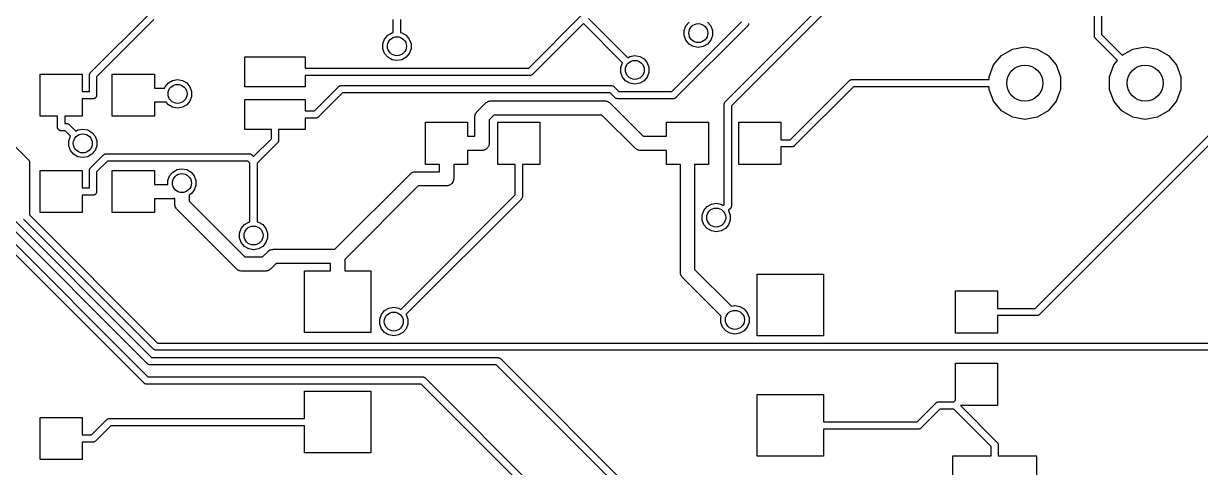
# Model space of a CAD drawing. Extents: x 0 to 100, y -163 to 0.
# Drawn here: x 48.74 to 73.55, y -25.88 to -16.52 of the extents above; entities that cross this region are included whole.
import ezdxf

# ---------------------------------------------------------------- set-up
doc = ezdxf.new("R2010")
doc.units = 0
doc.header["$MEASUREMENT"] = 0
doc.layers.add('BLACK', color=7, linetype='CONTINUOUS')

msp = doc.modelspace()

# ---------------------------------------------------------------- linework, layer by layer
at = {"layer": 'Black'}
for p, q in [((71.3185, -16.7847), (71.3185, -10.9248)), ((71.4709, -10.9564), (71.4709, -16.7531)), ((63.5347, -18.1711), (66.2597, -15.4461)), ((66.3452, -15.5762), (63.6648, -18.2566)), ((50.1495, -17.5592), (51.3987, -16.31)), ((59.3906, -17.4638), (60.4908, -16.3636)), ((51.4842, -16.4401), (50.2796, -17.6447)), ((56.5354, -16.7148), (56.5354, -16.4401)), ((56.6878, -16.4401), (56.6878, -16.7148)), ((60.5447, -16.5253), (59.4761, -17.5939)), ((61.3681, -17.3487), (60.5447, -16.5253)), ((60.6525, -16.4175), (61.479, -17.2441)), ((62.4094, -17.9555), (63.8738, -16.4911)), ((64.0039, -16.5766), (62.4949, -18.0856)), ((62.6695, -16.6724), (62.7053, -16.5741)), ((62.7053, -16.5741), (62.7725, -16.494)), ((63.1597, -16.494), (63.2269, -16.5741)), ((63.2269, -16.5741), (63.2627, -16.6724)), ((64.0058, -16.5738), (64.0039, -16.5766)), ((64.0084, -16.5717), (64.0058, -16.5738)), ((64.0134, -16.5631), (64.0084, -16.5717)), ((64.0191, -16.5549), (64.0134, -16.5631)), ((64.0199, -16.5517), (64.0191, -16.5549)), ((64.0216, -16.5488), (64.0199, -16.5517)), ((64.0233, -16.539), (64.0216, -16.5488)), ((64.0259, -16.5293), (64.0233, -16.539)), ((64.0262, -16.5227), (64.0256, -16.526)), ((64.0256, -16.526), (64.0259, -16.5293)), ((56.315, -16.9502), (56.3508, -16.8519)), ((56.3508, -16.8519), (56.418, -16.7718)), ((56.418, -16.7718), (56.5086, -16.7195)), ((56.5086, -16.7195), (56.5354, -16.7148)), ((56.6878, -16.7148), (56.7146, -16.7195)), ((56.7146, -16.7195), (56.8052, -16.7718)), ((56.8052, -16.7718), (56.8724, -16.8519)), ((56.8724, -16.8519), (56.9082, -16.9502)), ((62.6695, -16.777), (62.6695, -16.6724)), ((62.7053, -16.8753), (62.6695, -16.777)), ((62.7725, -16.9554), (62.7053, -16.8753)), ((63.2269, -16.8753), (63.1597, -16.9554)), ((63.2627, -16.777), (63.2269, -16.8753)), ((63.2627, -16.6724), (63.2627, -16.777)), ((71.3191, -16.788), (71.3185, -16.7847)), ((71.3188, -16.7913), (71.3191, -16.788)), ((71.3214, -16.801), (71.3188, -16.7913)), ((71.3231, -16.8108), (71.3214, -16.801)), ((71.3248, -16.8137), (71.3231, -16.8108)), ((71.3256, -16.8169), (71.3248, -16.8137)), ((71.3314, -16.8251), (71.3256, -16.8169)), ((71.3363, -16.8337), (71.3314, -16.8251)), ((71.3389, -16.8358), (71.3363, -16.8337)), ((71.3408, -16.8386), (71.3389, -16.8358)), ((71.8061, -17.3039), (71.3408, -16.8386)), ((71.4709, -16.7531), (71.9069, -17.1891)), ((46.3343, -16.8913), (48.8425, -19.3995)), ((56.315, -17.0548), (56.315, -16.9502)), ((56.3508, -17.1531), (56.315, -17.0548)), ((56.9082, -17.0548), (56.8724, -17.1531)), ((56.9082, -16.9502), (56.9082, -17.0548)), ((62.8631, -17.0077), (62.7725, -16.9554)), ((62.9661, -17.0258), (62.8631, -17.0077)), ((63.0691, -17.0077), (62.9661, -17.0258)), ((63.1597, -16.9554), (63.0691, -17.0077)), ((69.3583, -17.194), (69.5884, -17.0612)), ((69.5884, -17.0612), (69.85, -17.0151)), ((69.85, -17.0151), (70.1116, -17.0612)), ((70.1116, -17.0612), (70.3417, -17.194)), ((71.9069, -17.1891), (72.1284, -17.0612)), ((72.1284, -17.0612), (72.39, -17.0151)), ((72.39, -17.0151), (72.6516, -17.0612)), ((72.6516, -17.0612), (72.8817, -17.194)), ((53.405, -17.8575), (53.405, -17.2225)), ((53.405, -17.2225), (54.675, -17.2225)), ((54.675, -17.2225), (54.675, -17.4638)), ((56.418, -17.2332), (56.3508, -17.1531)), ((56.5086, -17.2855), (56.418, -17.2332)), ((56.6116, -17.3036), (56.5086, -17.2855)), ((56.7146, -17.2855), (56.6116, -17.3036)), ((56.8052, -17.2332), (56.7146, -17.2855)), ((56.8724, -17.1531), (56.8052, -17.2332)), ((61.3312, -17.4483), (61.367, -17.35)), ((61.367, -17.35), (61.3681, -17.3487)), ((61.479, -17.2441), (61.5248, -17.2176)), ((61.5248, -17.2176), (61.6278, -17.1995)), ((61.6278, -17.1995), (61.7308, -17.2176)), ((61.7308, -17.2176), (61.8214, -17.2699)), ((61.8214, -17.2699), (61.8886, -17.35)), ((61.8886, -17.35), (61.9244, -17.4483)), ((69.1876, -17.3975), (69.3583, -17.194)), ((70.3417, -17.194), (70.5124, -17.3975)), ((71.7276, -17.3975), (71.8061, -17.3039)), ((72.8817, -17.194), (73.0524, -17.3975)), ((49.0855, -18.4785), (49.0855, -17.5895)), ((49.0855, -17.5895), (49.9745, -17.5895)), ((49.9745, -17.5895), (49.9745, -17.9578)), ((50.1272, -17.6131), (50.1278, -17.6098)), ((50.1272, -17.9578), (50.1272, -17.6131)), ((50.1275, -17.6065), (50.1301, -17.5968)), ((50.1278, -17.6098), (50.1275, -17.6065)), ((50.1301, -17.5968), (50.1318, -17.587)), ((50.1318, -17.587), (50.1335, -17.5841)), ((50.1335, -17.5841), (50.1343, -17.5809)), ((50.1343, -17.5809), (50.1401, -17.5727)), ((50.1401, -17.5727), (50.145, -17.5641)), ((50.145, -17.5641), (50.1476, -17.562)), ((50.1476, -17.562), (50.1495, -17.5592)), ((50.6095, -18.4785), (50.6095, -17.5895)), ((50.6095, -17.5895), (51.4985, -17.5895)), ((51.4985, -17.5895), (51.4985, -17.884)), ((54.675, -17.4638), (59.3906, -17.4638)), ((59.4222, -17.6162), (54.675, -17.6162)), ((54.675, -17.6162), (54.675, -17.8575)), ((59.4255, -17.6156), (59.4222, -17.6162)), ((59.4288, -17.6159), (59.4255, -17.6156)), ((59.4385, -17.6133), (59.4288, -17.6159)), ((59.4483, -17.6116), (59.4385, -17.6133)), ((59.4512, -17.6099), (59.4483, -17.6116)), ((59.4544, -17.6091), (59.4512, -17.6099)), ((59.4626, -17.6033), (59.4544, -17.6091)), ((59.4712, -17.5984), (59.4626, -17.6033)), ((59.4733, -17.5958), (59.4712, -17.5984)), ((59.4761, -17.5939), (59.4733, -17.5958)), ((61.3312, -17.5529), (61.3312, -17.4483)), ((61.367, -17.6512), (61.3312, -17.5529)), ((61.9244, -17.5529), (61.8886, -17.6512)), ((61.9244, -17.4483), (61.9244, -17.5529)), ((69.0967, -17.6472), (69.1876, -17.3975)), ((70.5124, -17.3975), (70.6033, -17.6472)), ((71.6367, -17.6472), (71.7276, -17.3975)), ((73.0524, -17.3975), (73.1433, -17.6472)), ((50.2796, -17.6447), (50.2796, -18.034)), ((51.7137, -17.884), (51.724, -17.8558)), ((51.724, -17.8558), (51.7912, -17.7757)), ((51.7912, -17.7757), (51.8818, -17.7234)), ((51.8818, -17.7234), (51.9848, -17.7053)), ((51.9848, -17.7053), (52.0878, -17.7234)), ((52.0878, -17.7234), (52.1784, -17.7757)), ((52.1784, -17.7757), (52.2456, -17.8558)), ((52.2456, -17.8558), (52.2814, -17.9541)), ((54.675, -17.8575), (53.405, -17.8575)), ((54.8723, -18.3638), (55.3816, -17.8545)), ((55.3816, -17.8545), (55.3844, -17.8526)), ((55.3844, -17.8526), (55.3865, -17.85)), ((55.3865, -17.85), (55.3951, -17.8451)), ((55.3951, -17.8451), (55.4033, -17.8393)), ((55.4033, -17.8393), (55.4065, -17.8385)), ((55.4065, -17.8385), (55.4094, -17.8368)), ((55.4094, -17.8368), (55.4192, -17.8351)), ((55.4192, -17.8351), (55.4289, -17.8325)), ((55.4289, -17.8325), (55.4322, -17.8328)), ((55.4322, -17.8328), (55.4355, -17.8322)), ((55.4355, -17.8322), (61.139, -17.8322)), ((61.139, -17.8322), (61.1423, -17.8328)), ((61.1423, -17.8328), (61.1456, -17.8325)), ((61.1456, -17.8325), (61.1553, -17.8351)), ((61.1553, -17.8351), (61.1651, -17.8368)), ((61.1651, -17.8368), (61.168, -17.8385)), ((61.168, -17.8385), (61.1712, -17.8393)), ((61.1712, -17.8393), (61.1794, -17.8451)), ((61.1794, -17.8451), (61.188, -17.85)), ((61.188, -17.85), (61.1901, -17.8526)), ((61.1901, -17.8526), (61.1929, -17.8545)), ((61.1929, -17.8545), (61.2939, -17.9555)), ((61.4342, -17.7313), (61.367, -17.6512)), ((61.5248, -17.7836), (61.4342, -17.7313)), ((61.6278, -17.8017), (61.5248, -17.7836)), ((61.7308, -17.7836), (61.6278, -17.8017)), ((61.8214, -17.7313), (61.7308, -17.7836)), ((61.8886, -17.6512), (61.8214, -17.7313)), ((64.9038, -18.9738), (66.1515, -17.7261)), ((66.237, -17.8562), (64.9893, -19.1039)), ((66.1515, -17.7261), (66.1543, -17.7242)), ((66.1543, -17.7242), (66.1564, -17.7216)), ((66.1564, -17.7216), (66.165, -17.7166)), ((66.165, -17.7166), (66.1732, -17.7109)), ((66.1732, -17.7109), (66.1764, -17.7101)), ((66.1764, -17.7101), (66.1793, -17.7084)), ((66.1793, -17.7084), (66.1891, -17.7067)), ((66.1891, -17.7067), (66.1988, -17.7041)), ((66.1988, -17.7041), (66.2021, -17.7044)), ((66.2021, -17.7044), (66.2054, -17.7038)), ((66.2054, -17.7038), (69.0967, -17.7038)), ((69.0967, -17.8562), (66.237, -17.8562)), ((69.0967, -17.7038), (69.0967, -17.6472)), ((69.0967, -17.9128), (69.0967, -17.8562)), ((70.6033, -17.6472), (70.6033, -17.9128)), ((71.6367, -17.9128), (71.6367, -17.6472)), ((73.1433, -17.6472), (73.1433, -17.9128)), ((49.9745, -17.9578), (50.1272, -17.9578)), ((50.2034, -18.1102), (49.9745, -18.1102)), ((49.9745, -18.1102), (49.9745, -18.4785)), ((50.21, -18.109), (50.2034, -18.1102)), ((50.2166, -18.109), (50.21, -18.109)), ((50.2229, -18.1068), (50.2166, -18.109)), ((50.2295, -18.1056), (50.2229, -18.1068)), ((50.2352, -18.1023), (50.2295, -18.1056)), ((50.2415, -18.1), (50.2352, -18.1023)), ((50.2466, -18.0957), (50.2415, -18.1)), ((50.2524, -18.0924), (50.2466, -18.0957)), ((50.2567, -18.0873), (50.2524, -18.0924)), ((50.2618, -18.083), (50.2567, -18.0873)), ((50.2651, -18.0772), (50.2618, -18.083)), ((50.2694, -18.0721), (50.2651, -18.0772)), ((50.2717, -18.0658), (50.2694, -18.0721)), ((50.275, -18.0601), (50.2717, -18.0658)), ((50.2762, -18.0535), (50.275, -18.0601)), ((50.2784, -18.0472), (50.2762, -18.0535)), ((50.2796, -18.034), (50.2784, -18.0406)), ((50.2784, -18.0406), (50.2784, -18.0472)), ((51.4985, -17.884), (51.7137, -17.884)), ((52.2814, -18.0587), (52.2456, -18.157)), ((52.2814, -17.9541), (52.2814, -18.0587)), ((55.4671, -17.9846), (54.9578, -18.4939)), ((61.1074, -17.9846), (55.4671, -17.9846)), ((61.2084, -18.0856), (61.1074, -17.9846)), ((61.2112, -18.0875), (61.2084, -18.0856)), ((61.2133, -18.0901), (61.2112, -18.0875)), ((61.2219, -18.0951), (61.2133, -18.0901)), ((61.2301, -18.1008), (61.2219, -18.0951)), ((61.2333, -18.1016), (61.2301, -18.1008)), ((61.2362, -18.1033), (61.2333, -18.1016)), ((61.246, -18.105), (61.2362, -18.1033)), ((61.2557, -18.1076), (61.246, -18.105)), ((61.259, -18.1073), (61.2557, -18.1076)), ((61.2623, -18.1079), (61.259, -18.1073)), ((62.441, -18.1079), (61.2623, -18.1079)), ((61.2939, -17.9555), (62.4094, -17.9555)), ((62.4443, -18.1073), (62.441, -18.1079)), ((62.4476, -18.1076), (62.4443, -18.1073)), ((62.4573, -18.105), (62.4476, -18.1076)), ((62.4671, -18.1033), (62.4573, -18.105)), ((62.47, -18.1016), (62.4671, -18.1033)), ((62.4732, -18.1008), (62.47, -18.1016)), ((62.4814, -18.095), (62.4732, -18.1008)), ((62.49, -18.0901), (62.4814, -18.095)), ((62.4921, -18.0875), (62.49, -18.0901)), ((62.4949, -18.0856), (62.4921, -18.0875)), ((69.1876, -18.1625), (69.0967, -17.9128)), ((70.6033, -17.9128), (70.5124, -18.1625)), ((71.7276, -18.1625), (71.6367, -17.9128)), ((73.1433, -17.9128), (73.0524, -18.1625)), ((51.7467, -18.184), (51.4985, -18.184)), ((51.4985, -18.184), (51.4985, -18.4785)), ((51.7912, -18.2371), (51.7467, -18.184)), ((51.8818, -18.2894), (51.7912, -18.2371)), ((51.9848, -18.3075), (51.8818, -18.2894)), ((52.0878, -18.2894), (51.9848, -18.3075)), ((52.1784, -18.2371), (52.0878, -18.2894)), ((52.2456, -18.157), (52.1784, -18.2371)), ((53.405, -18.7575), (53.405, -18.1225)), ((53.405, -18.1225), (54.675, -18.1225)), ((54.675, -18.1225), (54.675, -18.3638)), ((54.675, -18.3638), (54.8723, -18.3638)), ((58.2991, -18.3835), (58.4859, -18.1967)), ((58.4859, -18.1967), (58.4913, -18.1929)), ((58.4913, -18.1929), (58.4956, -18.1879)), ((58.4956, -18.1879), (58.5126, -18.1781)), ((58.5126, -18.1781), (58.5286, -18.1669)), ((58.5286, -18.1669), (58.535, -18.1651)), ((58.535, -18.1651), (58.5407, -18.1618)), ((58.5407, -18.1618), (58.56, -18.1584)), ((58.56, -18.1584), (58.5789, -18.1534)), ((58.5789, -18.1534), (58.5855, -18.1539)), ((58.5855, -18.1539), (58.592, -18.1528)), ((58.592, -18.1528), (60.9975, -18.1528)), ((60.9975, -18.1528), (61.004, -18.1539)), ((61.004, -18.1539), (61.0106, -18.1534)), ((61.0106, -18.1534), (61.0295, -18.1584)), ((61.0295, -18.1584), (61.0488, -18.1618)), ((61.0488, -18.1618), (61.0545, -18.1651)), ((61.0545, -18.1651), (61.0609, -18.1669)), ((61.0609, -18.1669), (61.0769, -18.1781)), ((61.0769, -18.1781), (61.0939, -18.1879)), ((61.0939, -18.1879), (61.0982, -18.1929)), ((61.0982, -18.1929), (61.1036, -18.1967)), ((61.1036, -18.1967), (61.8068, -18.9)), ((63.5124, -18.225), (63.513, -18.2217)), ((63.5124, -20.3372), (63.5124, -18.225)), ((63.5127, -18.2184), (63.5153, -18.2087)), ((63.513, -18.2217), (63.5127, -18.2184)), ((63.5153, -18.2087), (63.517, -18.1989)), ((63.517, -18.1989), (63.5187, -18.196)), ((63.5187, -18.196), (63.5195, -18.1928)), ((63.5195, -18.1928), (63.5253, -18.1846)), ((63.5253, -18.1846), (63.5302, -18.176)), ((63.5302, -18.176), (63.5328, -18.1739)), ((63.5328, -18.1739), (63.5347, -18.1711)), ((63.6648, -18.2566), (63.6648, -20.3688)), ((69.3583, -18.366), (69.1876, -18.1625)), ((70.0724, -22.5298), (74.3461, -18.2561)), ((70.5124, -18.1625), (70.3417, -18.366)), ((71.8983, -18.366), (71.7276, -18.1625)), ((73.0524, -18.1625), (72.8817, -18.366)), ((49.4538, -18.4785), (49.0855, -18.4785)), ((49.4538, -18.7074), (49.4538, -18.4785)), ((49.9745, -18.4785), (49.6062, -18.4785)), ((49.6062, -18.4785), (49.6062, -18.6312)), ((51.4985, -18.4785), (50.6095, -18.4785)), ((54.9039, -18.5162), (54.675, -18.5162)), ((54.675, -18.5162), (54.675, -18.7575)), ((54.9072, -18.5156), (54.9039, -18.5162)), ((54.9105, -18.5159), (54.9072, -18.5156)), ((54.9202, -18.5133), (54.9105, -18.5159)), ((54.93, -18.5116), (54.9202, -18.5133)), ((54.9329, -18.5099), (54.93, -18.5116)), ((54.9361, -18.5091), (54.9329, -18.5099)), ((54.9443, -18.5033), (54.9361, -18.5091)), ((54.9529, -18.4984), (54.9443, -18.5033)), ((54.955, -18.4958), (54.9529, -18.4984)), ((54.9578, -18.4939), (54.955, -18.4958)), ((57.2135, -19.4945), (57.2135, -18.6055)), ((57.2135, -18.6055), (58.1025, -18.6055)), ((58.1025, -18.6055), (58.1025, -18.9)), ((58.2552, -18.4896), (58.2563, -18.4831)), ((58.2552, -18.9), (58.2552, -18.4896)), ((58.2558, -18.4765), (58.2608, -18.4576)), ((58.2563, -18.4831), (58.2558, -18.4765)), ((58.2608, -18.4576), (58.2642, -18.4383)), ((58.2642, -18.4383), (58.2675, -18.4326)), ((58.2675, -18.4326), (58.2693, -18.4262)), ((58.2693, -18.4262), (58.2805, -18.4102)), ((58.2805, -18.4102), (58.2903, -18.3932)), ((58.2903, -18.3932), (58.2953, -18.3889)), ((58.2953, -18.3889), (58.2991, -18.3835)), ((58.6541, -18.4528), (58.5552, -18.5517)), ((58.5552, -18.5517), (58.5552, -19.05)), ((60.9354, -18.4528), (58.6541, -18.4528)), ((58.7375, -19.4945), (58.7375, -18.6055)), ((58.7375, -18.6055), (59.6265, -18.6055)), ((59.6265, -18.6055), (59.6265, -19.4945)), ((61.6386, -19.1561), (60.9354, -18.4528)), ((62.2935, -18.9), (62.2935, -18.6055)), ((62.2935, -18.6055), (63.1825, -18.6055)), ((63.1825, -18.6055), (63.1825, -19.4945)), ((63.8175, -19.4945), (63.8175, -18.6055)), ((63.8175, -18.6055), (64.7065, -18.6055)), ((64.7065, -18.6055), (64.7065, -18.9738)), ((69.5884, -18.4988), (69.3583, -18.366)), ((69.85, -18.5449), (69.5884, -18.4988)), ((70.1116, -18.4988), (69.85, -18.5449)), ((70.3417, -18.366), (70.1116, -18.4988)), ((74.4469, -18.3709), (70.1579, -22.6599)), ((72.1284, -18.4988), (71.8983, -18.366)), ((72.39, -18.5449), (72.1284, -18.4988)), ((72.6516, -18.4988), (72.39, -18.5449)), ((72.8817, -18.366), (72.6516, -18.4988)), ((49.455, -18.714), (49.4538, -18.7074)), ((49.455, -18.7206), (49.455, -18.714)), ((49.4572, -18.7269), (49.455, -18.7206)), ((49.4584, -18.7335), (49.4572, -18.7269)), ((49.4617, -18.7392), (49.4584, -18.7335)), ((49.464, -18.7455), (49.4617, -18.7392)), ((49.4683, -18.7506), (49.464, -18.7455)), ((49.4716, -18.7564), (49.4683, -18.7506)), ((49.4767, -18.7607), (49.4716, -18.7564)), ((49.481, -18.7658), (49.4767, -18.7607)), ((49.4868, -18.7691), (49.481, -18.7658)), ((49.4919, -18.7734), (49.4868, -18.7691)), ((49.4982, -18.7757), (49.4919, -18.7734)), ((49.5039, -18.779), (49.4982, -18.7757)), ((49.5105, -18.7802), (49.5039, -18.779)), ((49.5168, -18.7824), (49.5105, -18.7802)), ((49.5234, -18.7824), (49.5168, -18.7824)), ((49.53, -18.7836), (49.5234, -18.7824)), ((49.6134, -18.7836), (49.53, -18.7836)), ((49.6062, -18.6312), (49.645, -18.6312)), ((49.7279, -18.8981), (49.6134, -18.7836)), ((49.645, -18.6312), (49.6483, -18.6318)), ((49.6483, -18.6318), (49.6516, -18.6315)), ((49.6516, -18.6315), (49.6613, -18.6341)), ((49.6613, -18.6341), (49.6711, -18.6358)), ((49.6711, -18.6358), (49.674, -18.6375)), ((49.674, -18.6375), (49.6772, -18.6383)), ((49.6772, -18.6383), (49.6854, -18.6441)), ((49.6854, -18.6441), (49.694, -18.649)), ((49.694, -18.649), (49.6961, -18.6516)), ((49.6961, -18.6516), (49.6989, -18.6535)), ((49.6989, -18.6535), (49.8388, -18.7935)), ((49.8388, -18.7935), (49.8846, -18.767)), ((49.8846, -18.767), (49.9876, -18.7489)), ((49.9876, -18.7489), (50.0906, -18.767)), ((50.0906, -18.767), (50.1812, -18.8193)), ((50.1812, -18.8193), (50.2484, -18.8994)), ((53.9638, -18.7575), (53.405, -18.7575)), ((53.9638, -18.9548), (53.9638, -18.7575)), ((54.675, -18.7575), (54.1162, -18.7575)), ((54.1162, -18.7575), (54.1162, -18.9864)), ((49.691, -18.9977), (49.7268, -18.8994)), ((49.691, -19.1023), (49.691, -18.9977)), ((49.7268, -19.2006), (49.691, -19.1023)), ((49.7268, -18.8994), (49.7279, -18.8981)), ((50.2484, -18.8994), (50.2842, -18.9977)), ((50.2842, -19.1023), (50.2484, -19.2006)), ((50.2842, -18.9977), (50.2842, -19.1023)), ((53.5886, -19.33), (53.9638, -18.9548)), ((54.0939, -19.0403), (53.6648, -19.4694)), ((54.0958, -19.0375), (54.0939, -19.0403)), ((54.0984, -19.0354), (54.0958, -19.0375)), ((54.1033, -19.0268), (54.0984, -19.0354)), ((54.1091, -19.0186), (54.1033, -19.0268)), ((54.1099, -19.0154), (54.1091, -19.0186)), ((54.1116, -19.0125), (54.1099, -19.0154)), ((54.1133, -19.0027), (54.1116, -19.0125)), ((54.1159, -18.993), (54.1133, -19.0027)), ((54.1162, -18.9864), (54.1156, -18.9897)), ((54.1156, -18.9897), (54.1159, -18.993)), ((58.1025, -18.9), (58.2552, -18.9)), ((58.5462, -19.1013), (58.5396, -19.1127)), ((58.5484, -19.0884), (58.5462, -19.1013)), ((58.5529, -19.076), (58.5484, -19.0884)), ((58.5552, -19.05), (58.5529, -19.0629)), ((58.5529, -19.0629), (58.5529, -19.076)), ((61.8068, -18.9), (62.2935, -18.9)), ((64.7065, -18.9738), (64.9038, -18.9738)), ((64.9844, -19.1084), (64.9758, -19.1133)), ((64.9865, -19.1058), (64.9844, -19.1084)), ((64.9893, -19.1039), (64.9865, -19.1058)), ((49.794, -19.2807), (49.7268, -19.2006)), ((49.8846, -19.333), (49.794, -19.2807)), ((49.9876, -19.3511), (49.8846, -19.333)), ((50.0906, -19.333), (49.9876, -19.3511)), ((50.1812, -19.2807), (50.0906, -19.333)), ((50.1495, -19.5669), (50.4238, -19.2926)), ((50.2484, -19.2006), (50.1812, -19.2807)), ((50.4238, -19.2926), (50.4266, -19.2907)), ((50.4266, -19.2907), (50.4287, -19.2881)), ((50.4287, -19.2881), (50.4373, -19.2831)), ((50.4373, -19.2831), (50.4455, -19.2774)), ((50.4455, -19.2774), (50.4487, -19.2766)), ((50.4487, -19.2766), (50.4516, -19.2749)), ((50.4516, -19.2749), (50.4614, -19.2732)), ((50.4614, -19.2732), (50.4711, -19.2706)), ((50.4711, -19.2706), (50.4744, -19.2709)), ((50.4744, -19.2709), (50.4777, -19.2703)), ((50.4777, -19.2703), (53.4973, -19.2703)), ((53.4973, -19.2703), (53.5006, -19.2709)), ((53.5006, -19.2709), (53.5039, -19.2706)), ((53.5039, -19.2706), (53.5136, -19.2732)), ((53.5136, -19.2732), (53.5234, -19.2749)), ((53.5234, -19.2749), (53.5263, -19.2766)), ((53.5263, -19.2766), (53.5295, -19.2774)), ((53.5295, -19.2774), (53.5377, -19.2832)), ((53.5377, -19.2832), (53.5463, -19.2881)), ((53.5463, -19.2881), (53.5484, -19.2907)), ((53.5484, -19.2907), (53.5512, -19.2926)), ((53.5512, -19.2926), (53.5886, -19.33)), ((58.4052, -19.2), (58.1025, -19.2)), ((58.1025, -19.2), (58.1025, -19.4945)), ((58.4181, -19.1977), (58.4052, -19.2)), ((58.4312, -19.1977), (58.4181, -19.1977)), ((58.4436, -19.1932), (58.4312, -19.1977)), ((58.4565, -19.191), (58.4436, -19.1932)), ((58.4679, -19.1844), (58.4565, -19.191)), ((58.4802, -19.1799), (58.4679, -19.1844)), ((58.4903, -19.1715), (58.4802, -19.1799)), ((58.5016, -19.1649), (58.4903, -19.1715)), ((58.5101, -19.1549), (58.5016, -19.1649)), ((58.5201, -19.1464), (58.5101, -19.1549)), ((58.5267, -19.1351), (58.5201, -19.1464)), ((58.5351, -19.125), (58.5267, -19.1351)), ((58.5396, -19.1127), (58.5351, -19.125)), ((61.644, -19.1599), (61.6386, -19.1561)), ((61.6483, -19.1649), (61.644, -19.1599)), ((61.6653, -19.1747), (61.6483, -19.1649)), ((61.6813, -19.1859), (61.6653, -19.1747)), ((61.6877, -19.1877), (61.6813, -19.1859)), ((61.6934, -19.191), (61.6877, -19.1877)), ((61.7127, -19.1944), (61.6934, -19.191)), ((61.7316, -19.1994), (61.7127, -19.1944)), ((61.7382, -19.1989), (61.7316, -19.1994)), ((61.7447, -19.2), (61.7382, -19.1989)), ((62.2935, -19.2), (61.7447, -19.2)), ((62.2935, -19.4945), (62.2935, -19.2)), ((64.9354, -19.1262), (64.7065, -19.1262)), ((64.7065, -19.1262), (64.7065, -19.4945)), ((64.9387, -19.1256), (64.9354, -19.1262)), ((64.942, -19.1259), (64.9387, -19.1256)), ((64.9517, -19.1233), (64.942, -19.1259)), ((64.9615, -19.1216), (64.9517, -19.1233)), ((64.9644, -19.1199), (64.9615, -19.1216)), ((64.9676, -19.1191), (64.9644, -19.1199)), ((64.9758, -19.1133), (64.9676, -19.1191)), ((48.8425, -19.3995), (48.8444, -19.4023)), ((48.8444, -19.4023), (48.847, -19.4044)), ((48.847, -19.4044), (48.8519, -19.413)), ((48.8519, -19.413), (48.8577, -19.4212)), ((48.8577, -19.4212), (48.8585, -19.4244)), ((48.8585, -19.4244), (48.8602, -19.4273)), ((48.8602, -19.4273), (48.8619, -19.4371)), ((48.8619, -19.4371), (48.8645, -19.4468)), ((48.8645, -19.4468), (48.8642, -19.4501)), ((48.8642, -19.4501), (48.8648, -19.4534)), ((48.8648, -19.4534), (48.8648, -20.5598)), ((50.1275, -19.6142), (50.1301, -19.6045)), ((50.1301, -19.6045), (50.1318, -19.5947)), ((50.1318, -19.5947), (50.1335, -19.5918)), ((50.1335, -19.5918), (50.1343, -19.5886)), ((50.1343, -19.5886), (50.1401, -19.5804)), ((50.1401, -19.5804), (50.145, -19.5718)), ((50.145, -19.5718), (50.1476, -19.5697)), ((50.1476, -19.5697), (50.1495, -19.5669)), ((50.5093, -19.4227), (50.2796, -19.6524)), ((53.4657, -19.4227), (50.5093, -19.4227)), ((51.8843, -19.6557), (51.9749, -19.6034)), ((51.9749, -19.6034), (52.0779, -19.5853)), ((52.0779, -19.5853), (52.1809, -19.6034)), ((52.1809, -19.6034), (52.2715, -19.6557)), ((53.5124, -19.4694), (53.4657, -19.4227)), ((53.5124, -20.7045), (53.5124, -19.4694)), ((53.6648, -19.4694), (53.6648, -20.7045)), ((57.508, -19.4945), (57.2135, -19.4945)), ((57.508, -19.6472), (57.508, -19.4945)), ((58.1025, -19.4945), (57.808, -19.4945)), ((57.808, -19.4945), (57.808, -19.7972)), ((59.1058, -19.4945), (58.7375, -19.4945)), ((59.1058, -20.1374), (59.1058, -19.4945)), ((59.6265, -19.4945), (59.2582, -19.4945)), ((59.2582, -19.4945), (59.2582, -20.169)), ((62.588, -19.4945), (62.2935, -19.4945)), ((62.588, -21.7699), (62.588, -19.4945)), ((63.1825, -19.4945), (62.888, -19.4945)), ((62.888, -19.4945), (62.888, -21.7078)), ((64.7065, -19.4945), (63.8175, -19.4945)), ((49.0855, -20.5105), (49.0855, -19.6215)), ((49.0855, -19.6215), (49.9745, -19.6215)), ((49.9745, -19.6215), (49.9745, -19.9898)), ((50.1272, -19.6208), (50.1278, -19.6175)), ((50.1272, -19.9898), (50.1272, -19.6208)), ((50.1278, -19.6175), (50.1275, -19.6142)), ((50.2796, -19.6524), (50.2796, -20.066)), ((50.6095, -20.5105), (50.6095, -19.6215)), ((50.6095, -19.6215), (51.4985, -19.6215)), ((51.4985, -19.6215), (51.4985, -19.916)), ((51.7813, -19.8341), (51.8171, -19.7358)), ((51.7813, -19.916), (51.7813, -19.8341)), ((51.8171, -19.7358), (51.8843, -19.6557)), ((52.2715, -19.6557), (52.3387, -19.7358)), ((52.3387, -19.7358), (52.3745, -19.8341)), ((52.3745, -19.8341), (52.3745, -19.9387)), ((55.3019, -21.2833), (56.894, -19.6911)), ((56.894, -19.6911), (56.8994, -19.6873)), ((56.8994, -19.6873), (56.9037, -19.6823)), ((56.9037, -19.6823), (56.9207, -19.6725)), ((56.9207, -19.6725), (56.9367, -19.6613)), ((56.9367, -19.6613), (56.9431, -19.6595)), ((56.9431, -19.6595), (56.9488, -19.6562)), ((56.9488, -19.6562), (56.9681, -19.6528)), ((56.9681, -19.6528), (56.987, -19.6478)), ((56.987, -19.6478), (56.9936, -19.6483)), ((56.9936, -19.6483), (57.0001, -19.6472)), ((57.0001, -19.6472), (57.508, -19.6472)), ((57.799, -19.8485), (57.7924, -19.8599)), ((57.8012, -19.8356), (57.799, -19.8485)), ((57.8057, -19.8232), (57.8012, -19.8356)), ((57.808, -19.7972), (57.8057, -19.8101)), ((57.8057, -19.8101), (57.8057, -19.8232)), ((49.9745, -19.9898), (50.1272, -19.9898)), ((50.2717, -20.0978), (50.2694, -20.1041)), ((50.275, -20.0921), (50.2717, -20.0978)), ((50.2762, -20.0855), (50.275, -20.0921)), ((50.2784, -20.0792), (50.2762, -20.0855)), ((50.2796, -20.066), (50.2784, -20.0726)), ((50.2784, -20.0726), (50.2784, -20.0792)), ((51.4985, -19.916), (51.7813, -19.916)), ((52.3387, -20.037), (52.2715, -20.1171)), ((52.3745, -19.9387), (52.3387, -20.037)), ((57.0622, -19.9472), (55.514, -21.4954)), ((57.658, -19.9472), (57.0622, -19.9472)), ((57.6709, -19.9449), (57.658, -19.9472)), ((57.684, -19.9449), (57.6709, -19.9449)), ((57.6964, -19.9404), (57.684, -19.9449)), ((57.7093, -19.9382), (57.6964, -19.9404)), ((57.7207, -19.9316), (57.7093, -19.9382)), ((57.733, -19.9271), (57.7207, -19.9316)), ((57.7431, -19.9187), (57.733, -19.9271)), ((57.7544, -19.9121), (57.7431, -19.9187)), ((57.7629, -19.9021), (57.7544, -19.9121)), ((57.7729, -19.8936), (57.7629, -19.9021)), ((57.7795, -19.8823), (57.7729, -19.8936)), ((57.7879, -19.8722), (57.7795, -19.8823)), ((57.7924, -19.8599), (57.7879, -19.8722)), ((47.7135, -20.3251), (51.3593, -23.9709)), ((51.3539, -23.6963), (47.8924, -20.2348)), ((48.0225, -20.1493), (51.4394, -23.5662)), ((50.2034, -20.1422), (49.9745, -20.1422)), ((49.9745, -20.1422), (49.9745, -20.5105)), ((50.21, -20.141), (50.2034, -20.1422)), ((50.2166, -20.141), (50.21, -20.141)), ((50.2229, -20.1388), (50.2166, -20.141)), ((50.2295, -20.1376), (50.2229, -20.1388)), ((50.2352, -20.1343), (50.2295, -20.1376)), ((50.2415, -20.132), (50.2352, -20.1343)), ((50.2466, -20.1277), (50.2415, -20.132)), ((50.2524, -20.1244), (50.2466, -20.1277)), ((50.2567, -20.1193), (50.2524, -20.1244)), ((50.2618, -20.115), (50.2567, -20.1193)), ((50.2651, -20.1092), (50.2618, -20.115)), ((50.2694, -20.1041), (50.2651, -20.1092)), ((51.8983, -20.216), (51.4985, -20.216)), ((51.4985, -20.216), (51.4985, -20.5105)), ((51.9048, -20.2149), (51.8983, -20.216)), ((51.9114, -20.2154), (51.9048, -20.2149)), ((51.9279, -20.211), (51.9114, -20.2154)), ((51.9279, -20.3338), (51.9279, -20.211)), ((51.929, -20.3403), (51.9279, -20.3338)), ((51.9285, -20.3469), (51.929, -20.3403)), ((51.9335, -20.3658), (51.9285, -20.3469)), ((52.2715, -20.1171), (52.2279, -20.1422)), ((52.2279, -20.1422), (52.2279, -20.2717)), ((52.2279, -20.2717), (53.4011, -21.4449)), ((56.6937, -22.5496), (59.1058, -20.1374)), ((59.2359, -20.2229), (56.8046, -22.6542)), ((59.2378, -20.2201), (59.2359, -20.2229)), ((59.2404, -20.218), (59.2378, -20.2201)), ((59.2454, -20.2094), (59.2404, -20.218)), ((59.2511, -20.2012), (59.2454, -20.2094)), ((59.2519, -20.198), (59.2511, -20.2012)), ((59.2536, -20.1951), (59.2519, -20.198)), ((59.2553, -20.1853), (59.2536, -20.1951)), ((59.2579, -20.1756), (59.2553, -20.1853)), ((59.2582, -20.169), (59.2576, -20.1723)), ((59.2576, -20.1723), (59.2579, -20.1756)), ((63.1504, -20.3827), (63.241, -20.3304)), ((63.241, -20.3304), (63.344, -20.3123)), ((63.344, -20.3123), (63.447, -20.3304)), ((63.447, -20.3304), (63.4928, -20.3569)), ((63.4928, -20.3569), (63.5124, -20.3372)), ((51.2738, -24.101), (47.5834, -20.4106)), ((48.8648, -20.5598), (51.5638, -23.2588)), ((49.9745, -20.5105), (49.0855, -20.5105)), ((51.4985, -20.5105), (50.6095, -20.5105)), ((51.9369, -20.3851), (51.9335, -20.3658)), ((51.9402, -20.3908), (51.9369, -20.3851)), ((51.942, -20.3972), (51.9402, -20.3908)), ((51.9532, -20.4132), (51.942, -20.3972)), ((51.963, -20.4302), (51.9532, -20.4132)), ((51.968, -20.4345), (51.963, -20.4302)), ((51.9718, -20.4399), (51.968, -20.4345)), ((53.2329, -21.701), (51.9718, -20.4399)), ((63.0474, -20.5611), (63.0832, -20.4628)), ((63.0474, -20.6657), (63.0474, -20.5611)), ((63.0832, -20.4628), (63.1504, -20.3827)), ((63.6425, -20.4227), (63.6037, -20.4615)), ((63.6037, -20.4615), (63.6048, -20.4628)), ((63.6048, -20.4628), (63.6406, -20.5611)), ((63.6406, -20.5611), (63.6406, -20.6657)), ((63.6444, -20.4199), (63.6425, -20.4227)), ((63.647, -20.4178), (63.6444, -20.4199)), ((63.6519, -20.4092), (63.647, -20.4178)), ((63.6577, -20.401), (63.6519, -20.4092)), ((63.6585, -20.3978), (63.6577, -20.401)), ((63.6602, -20.3949), (63.6585, -20.3978)), ((63.6619, -20.3851), (63.6602, -20.3949)), ((63.6645, -20.3754), (63.6619, -20.3851)), ((63.6648, -20.3688), (63.6642, -20.3721)), ((63.6642, -20.3721), (63.6645, -20.3754)), ((51.4783, -23.3889), (48.7347, -20.6453)), ((53.292, -20.9399), (53.3278, -20.8416)), ((53.3278, -20.8416), (53.395, -20.7615)), ((53.395, -20.7615), (53.4856, -20.7092)), ((53.4856, -20.7092), (53.5124, -20.7045)), ((53.6648, -20.7045), (53.6916, -20.7092)), ((53.6916, -20.7092), (53.7822, -20.7615)), ((53.7822, -20.7615), (53.8494, -20.8416)), ((53.8494, -20.8416), (53.8852, -20.9399)), ((63.0832, -20.764), (63.0474, -20.6657)), ((63.1504, -20.8441), (63.0832, -20.764)), ((63.241, -20.8964), (63.1504, -20.8441)), ((63.5376, -20.8441), (63.447, -20.8964)), ((63.6048, -20.764), (63.5376, -20.8441)), ((63.6406, -20.6657), (63.6048, -20.764)), ((53.292, -21.0445), (53.292, -20.9399)), ((53.3278, -21.1428), (53.292, -21.0445)), ((53.8852, -21.0445), (53.8494, -21.1428)), ((53.8852, -20.9399), (53.8852, -21.0445)), ((63.344, -20.9145), (63.241, -20.8964)), ((63.447, -20.8964), (63.344, -20.9145)), ((53.395, -21.2229), (53.3278, -21.1428)), ((53.4856, -21.2752), (53.395, -21.2229)), ((53.5886, -21.2933), (53.4856, -21.2752)), ((53.6916, -21.2752), (53.5886, -21.2933)), ((53.7822, -21.2229), (53.6916, -21.2752)), ((53.7762, -21.4449), (53.8938, -21.3272)), ((53.8494, -21.1428), (53.7822, -21.2229)), ((53.8938, -21.3272), (53.8992, -21.3234)), ((53.8992, -21.3234), (53.9035, -21.3184)), ((53.9035, -21.3184), (53.9205, -21.3086)), ((53.9205, -21.3086), (53.9365, -21.2974)), ((53.9365, -21.2974), (53.9429, -21.2956)), ((53.9429, -21.2956), (53.9486, -21.2923)), ((53.9486, -21.2923), (53.9679, -21.2889)), ((53.9679, -21.2889), (53.9868, -21.2839)), ((53.9868, -21.2839), (53.9934, -21.2844)), ((53.9934, -21.2844), (53.9999, -21.2833)), ((53.9999, -21.2833), (55.3019, -21.2833)), ((53.4011, -21.4449), (53.7762, -21.4449)), ((54.062, -21.5833), (53.9444, -21.701)), ((55.214, -21.5833), (54.062, -21.5833)), ((55.214, -21.736), (55.214, -21.5833)), ((55.514, -21.4954), (55.514, -21.736)), ((53.2383, -21.7048), (53.2329, -21.701)), ((53.2426, -21.7098), (53.2383, -21.7048)), ((53.2596, -21.7196), (53.2426, -21.7098)), ((53.2756, -21.7308), (53.2596, -21.7196)), ((53.282, -21.7326), (53.2756, -21.7308)), ((53.2877, -21.7359), (53.282, -21.7326)), ((53.307, -21.7393), (53.2877, -21.7359)), ((53.3259, -21.7443), (53.307, -21.7393)), ((53.3325, -21.7438), (53.3259, -21.7443)), ((53.339, -21.7449), (53.3325, -21.7438)), ((53.8383, -21.7449), (53.339, -21.7449)), ((53.8448, -21.7438), (53.8383, -21.7449)), ((53.8514, -21.7443), (53.8448, -21.7438)), ((53.8703, -21.7393), (53.8514, -21.7443)), ((53.8896, -21.7359), (53.8703, -21.7393)), ((53.8953, -21.7326), (53.8896, -21.7359)), ((53.9017, -21.7308), (53.8953, -21.7326)), ((53.9177, -21.7196), (53.9017, -21.7308)), ((53.9347, -21.7098), (53.9177, -21.7196)), ((53.939, -21.7048), (53.9347, -21.7098)), ((53.9444, -21.701), (53.939, -21.7048)), ((54.664, -23.036), (54.664, -21.736)), ((54.664, -21.736), (55.214, -21.736)), ((55.514, -21.736), (56.064, -21.736)), ((56.064, -21.736), (56.064, -23.036)), ((62.5891, -21.7764), (62.588, -21.7699)), ((62.5886, -21.783), (62.5891, -21.7764)), ((62.5936, -21.8019), (62.5886, -21.783)), ((62.597, -21.8212), (62.5936, -21.8019)), ((62.6003, -21.8269), (62.597, -21.8212)), ((62.6021, -21.8333), (62.6003, -21.8269)), ((62.6133, -21.8493), (62.6021, -21.8333)), ((62.888, -21.7078), (63.6632, -22.483)), ((64.204, -23.106), (64.204, -21.806)), ((64.204, -21.806), (65.604, -21.806)), ((65.604, -21.806), (65.604, -23.106)), ((62.6231, -21.8663), (62.6133, -21.8493)), ((62.6281, -21.8706), (62.6231, -21.8663)), ((62.6319, -21.876), (62.6281, -21.8706)), ((63.4509, -22.6949), (62.6319, -21.876)), ((68.3895, -23.0505), (68.3895, -22.1615)), ((68.3895, -22.1615), (69.2785, -22.1615)), ((69.2785, -22.1615), (69.2785, -22.5298)), ((56.2841, -22.6555), (56.3513, -22.5754)), ((56.3513, -22.5754), (56.4419, -22.5231)), ((56.4419, -22.5231), (56.5449, -22.505)), ((56.5449, -22.505), (56.6479, -22.5231)), ((56.6479, -22.5231), (56.6937, -22.5496)), ((63.6632, -22.483), (63.7389, -22.4697)), ((63.7389, -22.4697), (63.8419, -22.4878)), ((63.8419, -22.4878), (63.9325, -22.5401)), ((63.9325, -22.5401), (63.9997, -22.6202)), ((69.2785, -22.5298), (70.0724, -22.5298)), ((56.2483, -22.7538), (56.2841, -22.6555)), ((56.2483, -22.8584), (56.2483, -22.7538)), ((56.8046, -22.6542), (56.8057, -22.6555)), ((56.8057, -22.6555), (56.8415, -22.7538)), ((56.8415, -22.7538), (56.8415, -22.8584)), ((63.4423, -22.7185), (63.4509, -22.6949)), ((63.4423, -22.8231), (63.4423, -22.7185)), ((63.4781, -22.9214), (63.4423, -22.8231)), ((63.9997, -22.6202), (64.0355, -22.7185)), ((64.0355, -22.8231), (63.9997, -22.9214)), ((64.0355, -22.7185), (64.0355, -22.8231)), ((70.104, -22.6822), (69.2785, -22.6822)), ((69.2785, -22.6822), (69.2785, -23.0505)), ((70.1073, -22.6816), (70.104, -22.6822)), ((70.1106, -22.6819), (70.1073, -22.6816)), ((70.1203, -22.6793), (70.1106, -22.6819)), ((70.1301, -22.6776), (70.1203, -22.6793)), ((70.133, -22.6759), (70.1301, -22.6776)), ((70.1362, -22.6751), (70.133, -22.6759)), ((70.1444, -22.6693), (70.1362, -22.6751)), ((70.153, -22.6644), (70.1444, -22.6693)), ((70.1551, -22.6618), (70.153, -22.6644)), ((70.1579, -22.6599), (70.1551, -22.6618)), ((56.064, -23.036), (54.664, -23.036)), ((56.2841, -22.9567), (56.2483, -22.8584)), ((56.3513, -23.0368), (56.2841, -22.9567)), ((56.4419, -23.0891), (56.3513, -23.0368)), ((56.7385, -23.0368), (56.6479, -23.0891)), ((56.8057, -22.9567), (56.7385, -23.0368)), ((56.8415, -22.8584), (56.8057, -22.9567)), ((63.5453, -23.0015), (63.4781, -22.9214)), ((63.6359, -23.0538), (63.5453, -23.0015)), ((63.7389, -23.0719), (63.6359, -23.0538)), ((63.8419, -23.0538), (63.7389, -23.0719)), ((63.9325, -23.0015), (63.8419, -23.0538)), ((63.9997, -22.9214), (63.9325, -23.0015)), ((69.2785, -23.0505), (68.3895, -23.0505)), ((51.5638, -23.2588), (76.1674, -23.2588)), ((56.5449, -23.1072), (56.4419, -23.0891)), ((56.6479, -23.0891), (56.5449, -23.1072)), ((65.604, -23.106), (64.204, -23.106)), ((51.4394, -23.5662), (58.7382, -23.5662)), ((51.4811, -23.3908), (51.4783, -23.3889)), ((51.4832, -23.3934), (51.4811, -23.3908)), ((51.4918, -23.3984), (51.4832, -23.3934)), ((51.5, -23.4041), (51.4918, -23.3984)), ((51.5032, -23.4049), (51.5, -23.4041)), ((51.5061, -23.4066), (51.5032, -23.4049)), ((51.5159, -23.4083), (51.5061, -23.4066)), ((51.5256, -23.4109), (51.5159, -23.4083)), ((51.5289, -23.4106), (51.5256, -23.4109)), ((51.5322, -23.4112), (51.5289, -23.4106)), ((76.199, -23.4112), (51.5322, -23.4112)), ((58.7382, -23.5662), (58.7415, -23.5668)), ((58.7415, -23.5668), (58.7448, -23.5665)), ((58.7448, -23.5665), (58.7545, -23.5691)), ((58.7545, -23.5691), (58.7643, -23.5708)), ((58.7643, -23.5708), (58.7672, -23.5725)), ((58.7672, -23.5725), (58.7704, -23.5733)), ((58.7704, -23.5733), (58.7786, -23.5791)), ((51.3567, -23.6982), (51.3539, -23.6963)), ((51.3588, -23.7008), (51.3567, -23.6982)), ((51.3674, -23.7057), (51.3588, -23.7008)), ((51.3756, -23.7115), (51.3674, -23.7057)), ((51.3788, -23.7123), (51.3756, -23.7115)), ((51.3817, -23.714), (51.3788, -23.7123)), ((51.3915, -23.7157), (51.3817, -23.714)), ((51.4012, -23.7183), (51.3915, -23.7157)), ((51.4045, -23.718), (51.4012, -23.7183)), ((51.4078, -23.7186), (51.4045, -23.718)), ((58.7066, -23.7186), (51.4078, -23.7186)), ((63.9211, -28.9331), (58.7066, -23.7186)), ((58.7786, -23.5791), (58.7872, -23.584)), ((58.7872, -23.584), (58.7893, -23.5866)), ((58.7893, -23.5866), (58.7921, -23.5885)), ((58.7921, -23.5885), (64.0066, -28.803)), ((68.3895, -24.4667), (68.3895, -23.6855)), ((68.3895, -23.6855), (69.2785, -23.6855)), ((69.2785, -23.6855), (69.2785, -24.5745)), ((51.3593, -23.9709), (57.1526, -23.9709)), ((57.1526, -23.9709), (57.1559, -23.9715)), ((57.1559, -23.9715), (57.1592, -23.9712)), ((57.1592, -23.9712), (57.1689, -23.9738)), ((57.1689, -23.9738), (57.1787, -23.9755)), ((57.1787, -23.9755), (57.1816, -23.9772)), ((57.1816, -23.9772), (57.1848, -23.978)), ((57.1848, -23.978), (57.193, -23.9838)), ((57.193, -23.9838), (57.2016, -23.9887)), ((57.2016, -23.9887), (57.2037, -23.9913)), ((57.2037, -23.9913), (57.2065, -23.9932)), ((57.2065, -23.9932), (66.8161, -33.6028)), ((51.2766, -24.1029), (51.2738, -24.101)), ((51.2787, -24.1055), (51.2766, -24.1029)), ((51.2873, -24.1105), (51.2787, -24.1055)), ((51.2955, -24.1162), (51.2873, -24.1105)), ((51.2987, -24.117), (51.2955, -24.1162)), ((51.3016, -24.1187), (51.2987, -24.117)), ((51.3114, -24.1204), (51.3016, -24.1187)), ((51.3211, -24.123), (51.3114, -24.1204)), ((51.3244, -24.1227), (51.3211, -24.123)), ((51.3277, -24.1233), (51.3244, -24.1227)), ((57.121, -24.1233), (51.3277, -24.1233)), ((54.664, -24.8498), (54.664, -24.276)), ((54.664, -24.276), (56.064, -24.276)), ((56.064, -24.276), (56.064, -25.576)), ((66.7306, -33.7329), (57.121, -24.1233)), ((64.204, -25.646), (64.204, -24.346)), ((64.204, -24.346), (65.604, -24.346)), ((65.604, -24.346), (65.604, -24.9198)), ((67.5793, -24.9198), (67.9749, -24.5242)), ((67.9749, -24.5242), (67.9777, -24.5223)), ((67.9777, -24.5223), (67.9798, -24.5197)), ((67.9798, -24.5197), (67.9884, -24.5147)), ((67.9884, -24.5147), (67.9966, -24.509)), ((67.9966, -24.509), (67.9998, -24.5082)), ((67.9998, -24.5082), (68.0027, -24.5065)), ((68.0027, -24.5065), (68.0125, -24.5048)), ((68.0125, -24.5048), (68.0222, -24.5022)), ((68.0222, -24.5022), (68.0255, -24.5025)), ((68.0255, -24.5025), (68.0288, -24.5019)), ((68.0288, -24.5019), (68.3543, -24.5019)), ((68.3543, -24.5019), (68.3895, -24.4667)), ((68.0604, -24.6543), (67.6648, -25.0499)), ((68.3543, -24.6543), (68.0604, -24.6543)), ((69.1388, -25.4389), (68.3543, -24.6543)), ((68.4973, -24.5745), (68.4937, -24.5781)), ((68.4937, -24.5781), (69.2689, -25.3534)), ((69.2785, -24.5745), (68.4973, -24.5745)), ((49.0855, -25.7175), (49.0855, -24.8285)), ((49.0855, -24.8285), (49.9745, -24.8285)), ((49.9745, -24.8285), (49.9745, -25.1968)), ((50.1718, -25.1968), (50.4965, -24.8721)), ((50.582, -25.0022), (50.2573, -25.3269)), ((50.4965, -24.8721), (50.4993, -24.8702)), ((50.4993, -24.8702), (50.5014, -24.8676)), ((50.5014, -24.8676), (50.51, -24.8626)), ((50.51, -24.8626), (50.5182, -24.8569)), ((50.5182, -24.8569), (50.5214, -24.8561)), ((50.5214, -24.8561), (50.5243, -24.8544)), ((50.5243, -24.8544), (50.5341, -24.8527)), ((50.5341, -24.8527), (50.5438, -24.8501)), ((50.5438, -24.8501), (50.5471, -24.8504)), ((50.5471, -24.8504), (50.5504, -24.8498)), ((50.5504, -24.8498), (54.664, -24.8498)), ((54.664, -25.0022), (50.582, -25.0022)), ((54.664, -25.576), (54.664, -25.0022)), ((65.604, -24.9198), (67.5793, -24.9198)), ((67.6513, -25.0593), (67.6431, -25.0651)), ((67.6599, -25.0544), (67.6513, -25.0593)), ((67.662, -25.0518), (67.6599, -25.0544)), ((67.6648, -25.0499), (67.662, -25.0518)), ((49.9745, -25.1968), (50.1718, -25.1968)), ((67.6109, -25.0722), (65.604, -25.0722)), ((65.604, -25.0722), (65.604, -25.646)), ((67.6142, -25.0716), (67.6109, -25.0722)), ((67.6175, -25.0719), (67.6142, -25.0716)), ((67.6272, -25.0693), (67.6175, -25.0719)), ((67.637, -25.0676), (67.6272, -25.0693)), ((67.6399, -25.0659), (67.637, -25.0676)), ((67.6431, -25.0651), (67.6399, -25.0659)), ((50.2034, -25.3492), (49.9745, -25.3492)), ((49.9745, -25.3492), (49.9745, -25.7175)), ((50.2067, -25.3486), (50.2034, -25.3492)), ((50.21, -25.3489), (50.2067, -25.3486)), ((50.2197, -25.3463), (50.21, -25.3489)), ((50.2295, -25.3446), (50.2197, -25.3463)), ((50.2324, -25.3429), (50.2295, -25.3446)), ((50.2356, -25.3421), (50.2324, -25.3429)), ((50.2438, -25.3363), (50.2356, -25.3421)), ((50.2524, -25.3314), (50.2438, -25.3363)), ((50.2545, -25.3288), (50.2524, -25.3314)), ((50.2573, -25.3269), (50.2545, -25.3288)), ((69.1388, -25.6362), (69.1388, -25.4389)), ((69.2689, -25.3534), (69.2708, -25.3562)), ((69.2708, -25.3562), (69.2734, -25.3583)), ((69.2734, -25.3583), (69.2784, -25.3669)), ((69.2784, -25.3669), (69.2841, -25.3751)), ((69.2841, -25.3751), (69.2849, -25.3783)), ((69.2849, -25.3783), (69.2866, -25.3812)), ((69.2866, -25.3812), (69.2883, -25.391)), ((69.2883, -25.391), (69.2909, -25.4007)), ((69.2909, -25.4007), (69.2906, -25.404)), ((69.2906, -25.404), (69.2912, -25.4073)), ((69.2912, -25.4073), (69.2912, -25.6362)), ((49.9745, -25.7175), (49.0855, -25.7175)), ((56.064, -25.576), (54.664, -25.576)), ((65.604, -25.646), (64.204, -25.646)), ((68.3311, -27.4345), (68.3311, -25.6362)), ((68.3311, -25.6362), (69.1388, -25.6362)), ((69.2912, -25.6362), (70.0989, -25.6362)), ((70.0989, -25.6362), (70.0989, -27.4345))]:
    msp.add_line(p, q, dxfattribs=at)
for centre, radius in [((62.9661, -16.7247), 0.2), ((56.6116, -17.0025), 0.2), ((61.6278, -17.5006), 0.2), ((69.85, -17.78), 0.381), ((72.39, -17.78), 0.381), ((51.9848, -18.0064), 0.2), ((49.9876, -19.05), 0.2), ((52.0779, -19.8864), 0.2), ((63.344, -20.6134), 0.2), ((53.5886, -20.9922), 0.2), ((63.7389, -22.7708), 0.2), ((56.5449, -22.8061), 0.2)]:
    msp.add_circle(centre, radius, dxfattribs=at)

doc.saveas('drawing.dxf')
